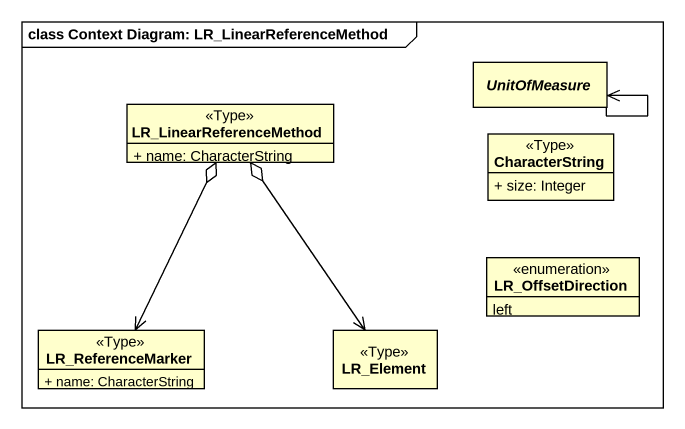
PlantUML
@startuml
mainframe class Context Diagram: LR_LinearReferenceMethod
hide circle
hide empty members
skinparam classAttributeIconSize 0
class LR_LinearReferenceMethod <<Type>> {
  + name: CharacterString
}
abstract class UnitOfMeasure
class CharacterString <<Type>> {
  + size: Integer
}
enum LR_OffsetDirection {
  left
}
class LR_ReferenceMarker <<Type>> {
  + name: CharacterString
}
class LR_Element <<Type>>
UnitOfMeasure --> UnitOfMeasure
LR_ReferenceMarker <-up-o LR_LinearReferenceMethod
LR_Element <-up-o LR_LinearReferenceMethod
@enduml
